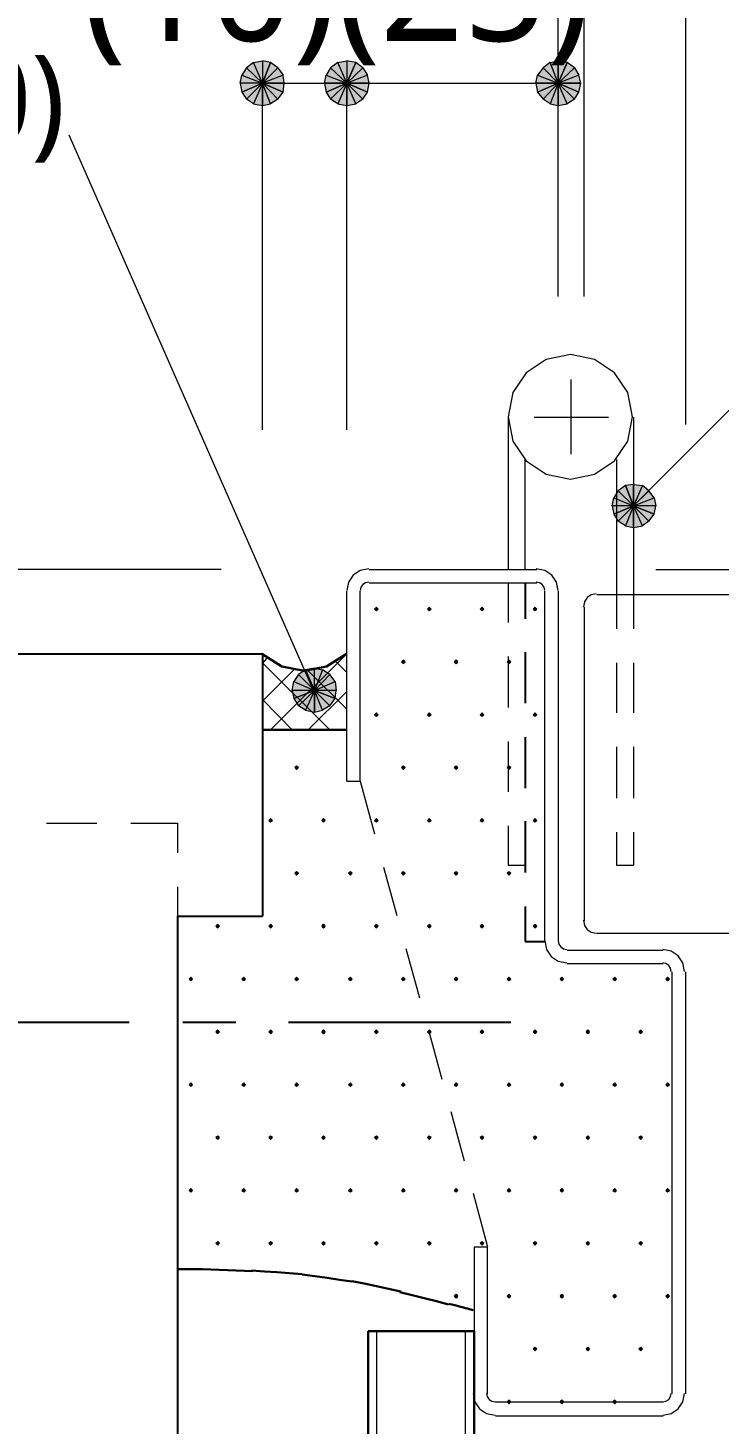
# Model space of a CAD drawing. Header units: millimetres. Extents: x 0 to 420, y 0 to 297.
# Drawn here: x 250.07 to 266.39, y 214.46 to 247.45 of the extents above; entities that cross this region are included whole.
import ezdxf
from ezdxf.enums import TextEntityAlignment as Align

# ---------------------------------------------------------------- set-up
doc = ezdxf.new("R2010")
doc.units = ezdxf.units.MM
doc.styles.add('kst32b', font='NotoSansJP-Variable.ttf')

msp = doc.modelspace()

# ---------------------------------------------------------------- hatches: boundary and pattern name
h = msp.add_hatch(color=7)
h.paths.add_polyline_path([(255.228, 246.507), (255.122, 246.338), (255.609, 246.147), (255.228, 246.507)])
h.paths.add_polyline_path([(255.122, 246.338), (255.609, 246.147), (255.079, 246.147), (255.122, 246.338)])
h.paths.add_polyline_path([(255.609, 246.147), (255.079, 246.147), (255.122, 245.936), (255.609, 246.147)])
h = msp.add_hatch(color=7)
h.paths.add_polyline_path([(255.799, 246.634), (255.609, 246.676), (255.609, 246.147), (255.799, 246.634)])
h.paths.add_polyline_path([(255.609, 246.676), (255.609, 246.147), (255.397, 246.634), (255.609, 246.676)])
h.paths.add_polyline_path([(255.609, 246.147), (255.397, 246.634), (255.228, 246.507), (255.609, 246.147)])
h = msp.add_hatch(color=7)
h.paths.add_polyline_path([(256.117, 246.147), (256.096, 246.338), (255.609, 246.147), (256.117, 246.147)])
h.paths.add_polyline_path([(256.096, 246.338), (255.609, 246.147), (255.969, 246.507), (256.096, 246.338)])
h.paths.add_polyline_path([(255.609, 246.147), (255.969, 246.507), (255.799, 246.634), (255.609, 246.147)])
h = msp.add_hatch(color=7)
h.paths.add_polyline_path([(257.217, 246.507), (257.112, 246.338), (257.598, 246.147), (257.217, 246.507)])
h.paths.add_polyline_path([(257.112, 246.338), (257.598, 246.147), (257.069, 246.147), (257.112, 246.338)])
h.paths.add_polyline_path([(257.598, 246.147), (257.069, 246.147), (257.112, 245.936), (257.598, 246.147)])
h = msp.add_hatch(color=7)
h.paths.add_polyline_path([(257.81, 246.634), (257.598, 246.676), (257.598, 246.147), (257.81, 246.634)])
h.paths.add_polyline_path([(257.598, 246.676), (257.598, 246.147), (257.387, 246.634), (257.598, 246.676)])
h.paths.add_polyline_path([(257.598, 246.147), (257.387, 246.634), (257.217, 246.507), (257.598, 246.147)])
h = msp.add_hatch(color=7)
h.paths.add_polyline_path([(258.128, 246.147), (258.085, 246.338), (257.598, 246.147), (258.128, 246.147)])
h.paths.add_polyline_path([(258.085, 246.338), (257.598, 246.147), (257.979, 246.507), (258.085, 246.338)])
h.paths.add_polyline_path([(257.598, 246.147), (257.979, 246.507), (257.81, 246.634), (257.598, 246.147)])
h = msp.add_hatch(color=7)
h.paths.add_polyline_path([(262.234, 246.507), (262.107, 246.338), (262.594, 246.147), (262.234, 246.507)])
h.paths.add_polyline_path([(262.107, 246.338), (262.594, 246.147), (262.064, 246.147), (262.107, 246.338)])
h.paths.add_polyline_path([(262.594, 246.147), (262.064, 246.147), (262.107, 245.936), (262.594, 246.147)])
h = msp.add_hatch(color=7)
h.paths.add_polyline_path([(262.805, 246.634), (262.594, 246.676), (262.594, 246.147), (262.805, 246.634)])
h.paths.add_polyline_path([(262.594, 246.676), (262.594, 246.147), (262.403, 246.634), (262.594, 246.676)])
h.paths.add_polyline_path([(262.594, 246.147), (262.403, 246.634), (262.234, 246.507), (262.594, 246.147)])
h = msp.add_hatch(color=7)
h.paths.add_polyline_path([(263.123, 246.147), (263.08, 246.338), (262.594, 246.147), (263.123, 246.147)])
h.paths.add_polyline_path([(263.08, 246.338), (262.594, 246.147), (262.975, 246.507), (263.08, 246.338)])
h.paths.add_polyline_path([(262.594, 246.147), (262.975, 246.507), (262.805, 246.634), (262.594, 246.147)])
h = msp.add_hatch(color=7)
h.paths.add_polyline_path([(255.122, 245.936), (255.228, 245.766), (255.609, 246.147), (255.122, 245.936)])
h.paths.add_polyline_path([(255.228, 245.766), (255.609, 246.147), (255.397, 245.66), (255.228, 245.766)])
h.paths.add_polyline_path([(255.609, 246.147), (255.397, 245.66), (255.609, 245.618), (255.609, 246.147)])
h = msp.add_hatch(color=7)
h.paths.add_polyline_path([(255.609, 245.618), (255.799, 245.66), (255.609, 246.147), (255.609, 245.618)])
h.paths.add_polyline_path([(255.799, 245.66), (255.609, 246.147), (255.969, 245.766), (255.799, 245.66)])
h.paths.add_polyline_path([(255.609, 246.147), (255.969, 245.766), (256.096, 245.936), (255.609, 246.147)])
for points in [[(256.096, 245.936), (256.117, 246.147), (255.609, 246.147), (256.096, 245.936)], [(258.085, 245.936), (258.128, 246.147), (257.598, 246.147), (258.085, 245.936)], [(263.08, 245.936), (263.123, 246.147), (262.594, 246.147), (263.08, 245.936)], [(264.181, 236.643), (264.012, 236.516), (264.372, 236.156), (264.181, 236.643)], [(258.297, 233.765), (258.276, 233.743), (258.254, 233.722), (258.276, 233.701), (258.297, 233.68), (258.318, 233.701), (258.339, 233.722), (258.318, 233.743), (258.297, 233.765)], [(259.546, 233.765), (259.525, 233.743), (259.503, 233.722), (259.525, 233.701), (259.546, 233.68), (259.567, 233.701), (259.588, 233.722), (259.567, 233.743), (259.546, 233.765)], [(260.795, 233.765), (260.773, 233.743), (260.752, 233.722), (260.773, 233.701), (260.795, 233.68), (260.816, 233.701), (260.837, 233.722), (260.816, 233.743), (260.795, 233.765)], [(262.043, 233.765), (262.022, 233.743), (262.001, 233.722), (262.022, 233.701), (262.043, 233.68), (262.064, 233.701), (262.086, 233.722), (262.064, 233.743), (262.043, 233.765)], [(256.625, 232.283), (256.455, 232.177), (256.836, 231.796), (256.625, 232.283)], [(258.932, 232.516), (258.911, 232.495), (258.889, 232.473), (258.911, 232.452), (258.932, 232.431), (258.953, 232.452), (258.974, 232.473), (258.953, 232.495), (258.932, 232.516)], [(260.181, 232.516), (260.16, 232.495), (260.138, 232.473), (260.16, 232.452), (260.181, 232.431), (260.202, 232.452), (260.223, 232.473), (260.202, 232.495), (260.181, 232.516)], [(261.429, 232.516), (261.408, 232.495), (261.387, 232.473), (261.408, 232.452), (261.429, 232.431), (261.451, 232.452), (261.472, 232.473), (261.451, 232.495), (261.429, 232.516)], [(258.297, 231.267), (258.276, 231.246), (258.254, 231.225), (258.276, 231.204), (258.297, 231.182), (258.318, 231.204), (258.339, 231.225), (258.318, 231.246), (258.297, 231.267)], [(259.546, 231.267), (259.525, 231.246), (259.503, 231.225), (259.525, 231.204), (259.546, 231.182), (259.567, 231.204), (259.588, 231.225), (259.567, 231.246), (259.546, 231.267)], [(260.795, 231.267), (260.773, 231.246), (260.752, 231.225), (260.773, 231.204), (260.795, 231.182), (260.816, 231.204), (260.837, 231.225), (260.816, 231.246), (260.795, 231.267)], [(262.043, 231.267), (262.022, 231.246), (262.001, 231.225), (262.022, 231.204), (262.043, 231.182), (262.064, 231.204), (262.086, 231.225), (262.064, 231.246), (262.043, 231.267)], [(256.413, 230.018), (256.392, 229.997), (256.371, 229.976), (256.392, 229.955), (256.413, 229.933), (256.434, 229.955), (256.455, 229.976), (256.434, 229.997), (256.413, 230.018)], [(258.932, 230.018), (258.911, 229.997), (258.889, 229.976), (258.911, 229.955), (258.932, 229.933), (258.953, 229.955), (258.974, 229.976), (258.953, 229.997), (258.932, 230.018)], [(260.181, 230.018), (260.16, 229.997), (260.138, 229.976), (260.16, 229.955), (260.181, 229.933), (260.202, 229.955), (260.223, 229.976), (260.202, 229.997), (260.181, 230.018)], [(261.429, 230.018), (261.408, 229.997), (261.387, 229.976), (261.408, 229.955), (261.429, 229.933), (261.451, 229.955), (261.472, 229.976), (261.451, 229.997), (261.429, 230.018)], [(255.799, 228.769), (255.778, 228.748), (255.757, 228.727), (255.778, 228.706), (255.799, 228.685), (255.82, 228.706), (255.841, 228.727), (255.82, 228.748), (255.799, 228.769)], [(257.048, 228.769), (257.027, 228.748), (257.006, 228.727), (257.027, 228.706), (257.048, 228.685), (257.069, 228.706), (257.09, 228.727), (257.069, 228.748), (257.048, 228.769)], [(258.297, 228.769), (258.276, 228.748), (258.254, 228.727), (258.276, 228.706), (258.297, 228.685), (258.318, 228.706), (258.339, 228.727), (258.318, 228.748), (258.297, 228.769)], [(259.546, 228.769), (259.525, 228.748), (259.503, 228.727), (259.525, 228.706), (259.546, 228.685), (259.567, 228.706), (259.588, 228.727), (259.567, 228.748), (259.546, 228.769)], [(260.795, 228.769), (260.773, 228.748), (260.752, 228.727), (260.773, 228.706), (260.795, 228.685), (260.816, 228.706), (260.837, 228.727), (260.816, 228.748), (260.795, 228.769)], [(262.043, 228.769), (262.022, 228.748), (262.001, 228.727), (262.022, 228.706), (262.043, 228.685), (262.064, 228.706), (262.086, 228.727), (262.064, 228.748), (262.043, 228.769)], [(256.413, 227.521), (256.392, 227.499), (256.371, 227.478), (256.392, 227.457), (256.413, 227.436), (256.434, 227.457), (256.455, 227.478), (256.434, 227.499), (256.413, 227.521)], [(257.683, 227.521), (257.662, 227.499), (257.641, 227.478), (257.662, 227.457), (257.683, 227.436), (257.704, 227.457), (257.725, 227.478), (257.704, 227.499), (257.683, 227.521)], [(258.932, 227.521), (258.911, 227.499), (258.889, 227.478), (258.911, 227.457), (258.932, 227.436), (258.953, 227.457), (258.974, 227.478), (258.953, 227.499), (258.932, 227.521)], [(260.181, 227.521), (260.16, 227.499), (260.138, 227.478), (260.16, 227.457), (260.181, 227.436), (260.202, 227.457), (260.223, 227.478), (260.202, 227.499), (260.181, 227.521)], [(261.429, 227.521), (261.408, 227.499), (261.387, 227.478), (261.408, 227.457), (261.429, 227.436), (261.451, 227.457), (261.472, 227.478), (261.451, 227.499), (261.429, 227.521)], [(254.55, 226.272), (254.529, 226.25), (254.508, 226.229), (254.529, 226.208), (254.55, 226.187), (254.571, 226.208), (254.593, 226.229), (254.571, 226.25), (254.55, 226.272)], [(255.799, 226.272), (255.778, 226.25), (255.757, 226.229), (255.778, 226.208), (255.799, 226.187), (255.82, 226.208), (255.841, 226.229), (255.82, 226.25), (255.799, 226.272)], [(257.048, 226.272), (257.027, 226.25), (257.006, 226.229), (257.027, 226.208), (257.048, 226.187), (257.069, 226.208), (257.09, 226.229), (257.069, 226.25), (257.048, 226.272)], [(258.297, 226.272), (258.276, 226.25), (258.254, 226.229), (258.276, 226.208), (258.297, 226.187), (258.318, 226.208), (258.339, 226.229), (258.318, 226.25), (258.297, 226.272)], [(259.546, 226.272), (259.525, 226.25), (259.503, 226.229), (259.525, 226.208), (259.546, 226.187), (259.567, 226.208), (259.588, 226.229), (259.567, 226.25), (259.546, 226.272)], [(260.795, 226.272), (260.773, 226.25), (260.752, 226.229), (260.773, 226.208), (260.795, 226.187), (260.816, 226.208), (260.837, 226.229), (260.816, 226.25), (260.795, 226.272)], [(262.043, 226.272), (262.022, 226.25), (262.001, 226.229), (262.022, 226.208), (262.043, 226.187), (262.064, 226.208), (262.086, 226.229), (262.064, 226.25), (262.043, 226.272)], [(253.915, 225.023), (253.894, 225.002), (253.873, 224.98), (253.894, 224.959), (253.915, 224.938), (253.937, 224.959), (253.958, 224.98), (253.937, 225.002), (253.915, 225.023)], [(255.164, 225.023), (255.143, 225.002), (255.122, 224.98), (255.143, 224.959), (255.164, 224.938), (255.185, 224.959), (255.207, 224.98), (255.185, 225.002), (255.164, 225.023)], [(256.413, 225.023), (256.392, 225.002), (256.371, 224.98), (256.392, 224.959), (256.413, 224.938), (256.434, 224.959), (256.455, 224.98), (256.434, 225.002), (256.413, 225.023)], [(257.683, 225.023), (257.662, 225.002), (257.641, 224.98), (257.662, 224.959), (257.683, 224.938), (257.704, 224.959), (257.725, 224.98), (257.704, 225.002), (257.683, 225.023)], [(258.932, 225.023), (258.911, 225.002), (258.889, 224.98), (258.911, 224.959), (258.932, 224.938), (258.953, 224.959), (258.974, 224.98), (258.953, 225.002), (258.932, 225.023)], [(260.181, 225.023), (260.16, 225.002), (260.138, 224.98), (260.16, 224.959), (260.181, 224.938), (260.202, 224.959), (260.223, 224.98), (260.202, 225.002), (260.181, 225.023)], [(261.429, 225.023), (261.408, 225.002), (261.387, 224.98), (261.408, 224.959), (261.429, 224.938), (261.451, 224.959), (261.472, 224.98), (261.451, 225.002), (261.429, 225.023)], [(262.678, 225.023), (262.657, 225.002), (262.636, 224.98), (262.657, 224.959), (262.678, 224.938), (262.7, 224.959), (262.721, 224.98), (262.7, 225.002), (262.678, 225.023)], [(263.927, 225.023), (263.906, 225.002), (263.885, 224.98), (263.906, 224.959), (263.927, 224.938), (263.948, 224.959), (263.97, 224.98), (263.948, 225.002), (263.927, 225.023)], [(265.176, 225.023), (265.155, 225.002), (265.134, 224.98), (265.155, 224.959), (265.176, 224.938), (265.197, 224.959), (265.218, 224.98), (265.197, 225.002), (265.176, 225.023)], [(254.55, 223.774), (254.529, 223.753), (254.508, 223.732), (254.529, 223.711), (254.55, 223.689), (254.571, 223.711), (254.593, 223.732), (254.571, 223.753), (254.55, 223.774)], [(255.799, 223.774), (255.778, 223.753), (255.757, 223.732), (255.778, 223.711), (255.799, 223.689), (255.82, 223.711), (255.841, 223.732), (255.82, 223.753), (255.799, 223.774)], [(257.048, 223.774), (257.027, 223.753), (257.006, 223.732), (257.027, 223.711), (257.048, 223.689), (257.069, 223.711), (257.09, 223.732), (257.069, 223.753), (257.048, 223.774)], [(258.297, 223.774), (258.276, 223.753), (258.254, 223.732), (258.276, 223.711), (258.297, 223.689), (258.318, 223.711), (258.339, 223.732), (258.318, 223.753), (258.297, 223.774)], [(259.546, 223.774), (259.525, 223.753), (259.503, 223.732), (259.525, 223.711), (259.546, 223.689), (259.567, 223.711), (259.588, 223.732), (259.567, 223.753), (259.546, 223.774)], [(260.795, 223.774), (260.773, 223.753), (260.752, 223.732), (260.773, 223.711), (260.795, 223.689), (260.816, 223.711), (260.837, 223.732), (260.816, 223.753), (260.795, 223.774)], [(262.043, 223.774), (262.022, 223.753), (262.001, 223.732), (262.022, 223.711), (262.043, 223.689), (262.064, 223.711), (262.086, 223.732), (262.064, 223.753), (262.043, 223.774)], [(263.292, 223.774), (263.271, 223.753), (263.25, 223.732), (263.271, 223.711), (263.292, 223.689), (263.313, 223.711), (263.335, 223.732), (263.313, 223.753), (263.292, 223.774)], [(264.541, 223.774), (264.52, 223.753), (264.499, 223.732), (264.52, 223.711), (264.541, 223.689), (264.562, 223.711), (264.583, 223.732), (264.562, 223.753), (264.541, 223.774)], [(253.915, 222.525), (253.894, 222.504), (253.873, 222.483), (253.894, 222.462), (253.915, 222.44), (253.937, 222.462), (253.958, 222.483), (253.937, 222.504), (253.915, 222.525)], [(255.164, 222.525), (255.143, 222.504), (255.122, 222.483), (255.143, 222.462), (255.164, 222.44), (255.185, 222.462), (255.207, 222.483), (255.185, 222.504), (255.164, 222.525)], [(256.413, 222.525), (256.392, 222.504), (256.371, 222.483), (256.392, 222.462), (256.413, 222.44), (256.434, 222.462), (256.455, 222.483), (256.434, 222.504), (256.413, 222.525)], [(257.683, 222.525), (257.662, 222.504), (257.641, 222.483), (257.662, 222.462), (257.683, 222.44), (257.704, 222.462), (257.725, 222.483), (257.704, 222.504), (257.683, 222.525)], [(258.932, 222.525), (258.911, 222.504), (258.889, 222.483), (258.911, 222.462), (258.932, 222.44), (258.953, 222.462), (258.974, 222.483), (258.953, 222.504), (258.932, 222.525)], [(260.181, 222.525), (260.16, 222.504), (260.138, 222.483), (260.16, 222.462), (260.181, 222.44), (260.202, 222.462), (260.223, 222.483), (260.202, 222.504), (260.181, 222.525)], [(261.429, 222.525), (261.408, 222.504), (261.387, 222.483), (261.408, 222.462), (261.429, 222.44), (261.451, 222.462), (261.472, 222.483), (261.451, 222.504), (261.429, 222.525)], [(262.678, 222.525), (262.657, 222.504), (262.636, 222.483), (262.657, 222.462), (262.678, 222.44), (262.7, 222.462), (262.721, 222.483), (262.7, 222.504), (262.678, 222.525)], [(263.927, 222.525), (263.906, 222.504), (263.885, 222.483), (263.906, 222.462), (263.927, 222.44), (263.948, 222.462), (263.97, 222.483), (263.948, 222.504), (263.927, 222.525)], [(265.176, 222.525), (265.155, 222.504), (265.134, 222.483), (265.155, 222.462), (265.176, 222.44), (265.197, 222.462), (265.218, 222.483), (265.197, 222.504), (265.176, 222.525)], [(254.55, 221.276), (254.529, 221.255), (254.508, 221.234), (254.529, 221.213), (254.55, 221.192), (254.571, 221.213), (254.593, 221.234), (254.571, 221.255), (254.55, 221.276)], [(255.799, 221.276), (255.778, 221.255), (255.757, 221.234), (255.778, 221.213), (255.799, 221.192), (255.82, 221.213), (255.841, 221.234), (255.82, 221.255), (255.799, 221.276)], [(257.048, 221.276), (257.027, 221.255), (257.006, 221.234), (257.027, 221.213), (257.048, 221.192), (257.069, 221.213), (257.09, 221.234), (257.069, 221.255), (257.048, 221.276)], [(258.297, 221.276), (258.276, 221.255), (258.254, 221.234), (258.276, 221.213), (258.297, 221.192), (258.318, 221.213), (258.339, 221.234), (258.318, 221.255), (258.297, 221.276)], [(259.546, 221.276), (259.525, 221.255), (259.503, 221.234), (259.525, 221.213), (259.546, 221.192), (259.567, 221.213), (259.588, 221.234), (259.567, 221.255), (259.546, 221.276)], [(260.795, 221.276), (260.773, 221.255), (260.752, 221.234), (260.773, 221.213), (260.795, 221.192), (260.816, 221.213), (260.837, 221.234), (260.816, 221.255), (260.795, 221.276)], [(262.043, 221.276), (262.022, 221.255), (262.001, 221.234), (262.022, 221.213), (262.043, 221.192), (262.064, 221.213), (262.086, 221.234), (262.064, 221.255), (262.043, 221.276)], [(263.292, 221.276), (263.271, 221.255), (263.25, 221.234), (263.271, 221.213), (263.292, 221.192), (263.313, 221.213), (263.335, 221.234), (263.313, 221.255), (263.292, 221.276)], [(264.541, 221.276), (264.52, 221.255), (264.499, 221.234), (264.52, 221.213), (264.541, 221.192), (264.562, 221.213), (264.583, 221.234), (264.562, 221.255), (264.541, 221.276)], [(253.915, 220.028), (253.894, 220.006), (253.873, 219.985), (253.894, 219.964), (253.915, 219.943), (253.937, 219.964), (253.958, 219.985), (253.937, 220.006), (253.915, 220.028)], [(255.164, 220.028), (255.143, 220.006), (255.122, 219.985), (255.143, 219.964), (255.164, 219.943), (255.185, 219.964), (255.207, 219.985), (255.185, 220.006), (255.164, 220.028)], [(256.413, 220.028), (256.392, 220.006), (256.371, 219.985), (256.392, 219.964), (256.413, 219.943), (256.434, 219.964), (256.455, 219.985), (256.434, 220.006), (256.413, 220.028)], [(257.683, 220.028), (257.662, 220.006), (257.641, 219.985), (257.662, 219.964), (257.683, 219.943), (257.704, 219.964), (257.725, 219.985), (257.704, 220.006), (257.683, 220.028)], [(258.932, 220.028), (258.911, 220.006), (258.889, 219.985), (258.911, 219.964), (258.932, 219.943), (258.953, 219.964), (258.974, 219.985), (258.953, 220.006), (258.932, 220.028)], [(260.181, 220.028), (260.16, 220.006), (260.138, 219.985), (260.16, 219.964), (260.181, 219.943), (260.202, 219.964), (260.223, 219.985), (260.202, 220.006), (260.181, 220.028)], [(261.429, 220.028), (261.408, 220.006), (261.387, 219.985), (261.408, 219.964), (261.429, 219.943), (261.451, 219.964), (261.472, 219.985), (261.451, 220.006), (261.429, 220.028)], [(262.678, 220.028), (262.657, 220.006), (262.636, 219.985), (262.657, 219.964), (262.678, 219.943), (262.7, 219.964), (262.721, 219.985), (262.7, 220.006), (262.678, 220.028)], [(263.927, 220.028), (263.906, 220.006), (263.885, 219.985), (263.906, 219.964), (263.927, 219.943), (263.948, 219.964), (263.97, 219.985), (263.948, 220.006), (263.927, 220.028)], [(265.176, 220.028), (265.155, 220.006), (265.134, 219.985), (265.155, 219.964), (265.176, 219.943), (265.197, 219.964), (265.218, 219.985), (265.197, 220.006), (265.176, 220.028)], [(254.55, 218.779), (254.529, 218.757), (254.508, 218.736), (254.529, 218.715), (254.55, 218.694), (254.571, 218.715), (254.593, 218.736), (254.571, 218.757), (254.55, 218.779)], [(255.799, 218.779), (255.778, 218.757), (255.757, 218.736), (255.778, 218.715), (255.799, 218.694), (255.82, 218.715), (255.841, 218.736), (255.82, 218.757), (255.799, 218.779)], [(257.048, 218.779), (257.027, 218.757), (257.006, 218.736), (257.027, 218.715), (257.048, 218.694), (257.069, 218.715), (257.09, 218.736), (257.069, 218.757), (257.048, 218.779)], [(258.297, 218.779), (258.276, 218.757), (258.254, 218.736), (258.276, 218.715), (258.297, 218.694), (258.318, 218.715), (258.339, 218.736), (258.318, 218.757), (258.297, 218.779)], [(259.546, 218.779), (259.525, 218.757), (259.503, 218.736), (259.525, 218.715), (259.546, 218.694), (259.567, 218.715), (259.588, 218.736), (259.567, 218.757), (259.546, 218.779)], [(260.795, 218.779), (260.773, 218.757), (260.752, 218.736), (260.773, 218.715), (260.795, 218.694), (260.816, 218.715), (260.837, 218.736), (260.816, 218.757), (260.795, 218.779)], [(262.043, 218.779), (262.022, 218.757), (262.001, 218.736), (262.022, 218.715), (262.043, 218.694), (262.064, 218.715), (262.086, 218.736), (262.064, 218.757), (262.043, 218.779)], [(263.292, 218.779), (263.271, 218.757), (263.25, 218.736), (263.271, 218.715), (263.292, 218.694), (263.313, 218.715), (263.335, 218.736), (263.313, 218.757), (263.292, 218.779)], [(264.541, 218.779), (264.52, 218.757), (264.499, 218.736), (264.52, 218.715), (264.541, 218.694), (264.562, 218.715), (264.583, 218.736), (264.562, 218.757), (264.541, 218.779)], [(260.181, 217.53), (260.16, 217.509), (260.138, 217.487), (260.16, 217.466), (260.181, 217.445), (260.202, 217.466), (260.223, 217.487), (260.202, 217.509), (260.181, 217.53)], [(261.429, 217.53), (261.408, 217.509), (261.387, 217.487), (261.408, 217.466), (261.429, 217.445), (261.451, 217.466), (261.472, 217.487), (261.451, 217.509), (261.429, 217.53)], [(262.678, 217.53), (262.657, 217.509), (262.636, 217.487), (262.657, 217.466), (262.678, 217.445), (262.7, 217.466), (262.721, 217.487), (262.7, 217.509), (262.678, 217.53)], [(263.927, 217.53), (263.906, 217.509), (263.885, 217.487), (263.906, 217.466), (263.927, 217.445), (263.948, 217.466), (263.97, 217.487), (263.948, 217.509), (263.927, 217.53)], [(265.176, 217.53), (265.155, 217.509), (265.134, 217.487), (265.155, 217.466), (265.176, 217.445), (265.197, 217.466), (265.218, 217.487), (265.197, 217.509), (265.176, 217.53)], [(262.043, 216.281), (262.022, 216.26), (262.001, 216.239), (262.022, 216.217), (262.043, 216.196), (262.064, 216.217), (262.086, 216.239), (262.064, 216.26), (262.043, 216.281)], [(263.292, 216.281), (263.271, 216.26), (263.25, 216.239), (263.271, 216.217), (263.292, 216.196), (263.313, 216.217), (263.335, 216.239), (263.313, 216.26), (263.292, 216.281)], [(264.541, 216.281), (264.52, 216.26), (264.499, 216.239), (264.52, 216.217), (264.541, 216.196), (264.562, 216.217), (264.583, 216.239), (264.562, 216.26), (264.541, 216.281)], [(261.429, 215.032), (261.408, 215.011), (261.387, 214.99), (261.408, 214.969), (261.429, 214.947), (261.451, 214.969), (261.472, 214.99), (261.451, 215.011), (261.429, 215.032)], [(262.678, 215.032), (262.657, 215.011), (262.636, 214.99), (262.657, 214.969), (262.678, 214.947), (262.7, 214.969), (262.721, 214.99), (262.7, 215.011), (262.678, 215.032)], [(263.927, 215.032), (263.906, 215.011), (263.885, 214.99), (263.906, 214.969), (263.927, 214.947), (263.948, 214.969), (263.97, 214.99), (263.948, 215.011), (263.927, 215.032)]]:
    msp.add_hatch(color=7).paths.add_polyline_path(points)
h = msp.add_hatch(color=7)
h.paths.add_polyline_path([(257.112, 245.936), (257.217, 245.766), (257.598, 246.147), (257.112, 245.936)])
h.paths.add_polyline_path([(257.217, 245.766), (257.598, 246.147), (257.387, 245.66), (257.217, 245.766)])
h.paths.add_polyline_path([(257.598, 246.147), (257.387, 245.66), (257.598, 245.618), (257.598, 246.147)])
h = msp.add_hatch(color=7)
h.paths.add_polyline_path([(257.598, 245.618), (257.81, 245.66), (257.598, 246.147), (257.598, 245.618)])
h.paths.add_polyline_path([(257.81, 245.66), (257.598, 246.147), (257.979, 245.766), (257.81, 245.66)])
h.paths.add_polyline_path([(257.598, 246.147), (257.979, 245.766), (258.085, 245.936), (257.598, 246.147)])
h = msp.add_hatch(color=7)
h.paths.add_polyline_path([(262.107, 245.936), (262.234, 245.766), (262.594, 246.147), (262.107, 245.936)])
h.paths.add_polyline_path([(262.234, 245.766), (262.594, 246.147), (262.403, 245.66), (262.234, 245.766)])
h.paths.add_polyline_path([(262.594, 246.147), (262.403, 245.66), (262.594, 245.618), (262.594, 246.147)])
h = msp.add_hatch(color=7)
h.paths.add_polyline_path([(262.594, 245.618), (262.805, 245.66), (262.594, 246.147), (262.594, 245.618)])
h.paths.add_polyline_path([(262.805, 245.66), (262.594, 246.147), (262.975, 245.766), (262.805, 245.66)])
h.paths.add_polyline_path([(262.594, 246.147), (262.975, 245.766), (263.08, 245.936), (262.594, 246.147)])
h = msp.add_hatch(color=7)
h.paths.add_polyline_path([(264.012, 236.516), (263.906, 236.347), (264.372, 236.156), (264.012, 236.516)])
h.paths.add_polyline_path([(263.906, 236.347), (264.372, 236.156), (263.864, 236.156), (263.906, 236.347)])
h.paths.add_polyline_path([(264.372, 236.156), (263.864, 236.156), (263.906, 235.966), (264.372, 236.156)])
h = msp.add_hatch(color=7)
h.paths.add_polyline_path([(264.732, 236.516), (264.583, 236.643), (264.372, 236.156), (264.732, 236.516)])
h.paths.add_polyline_path([(264.583, 236.643), (264.372, 236.156), (264.372, 236.664), (264.583, 236.643)])
h.paths.add_polyline_path([(264.372, 236.156), (264.372, 236.664), (264.181, 236.643), (264.372, 236.156)])
h = msp.add_hatch(color=7)
h.paths.add_polyline_path([(264.859, 235.966), (264.901, 236.156), (264.372, 236.156), (264.859, 235.966)])
h.paths.add_polyline_path([(264.901, 236.156), (264.372, 236.156), (264.859, 236.347), (264.901, 236.156)])
h.paths.add_polyline_path([(264.372, 236.156), (264.859, 236.347), (264.732, 236.516), (264.372, 236.156)])
h = msp.add_hatch(color=7)
h.paths.add_polyline_path([(263.906, 235.966), (264.012, 235.797), (264.372, 236.156), (263.906, 235.966)])
h.paths.add_polyline_path([(264.012, 235.797), (264.372, 236.156), (264.181, 235.691), (264.012, 235.797)])
h.paths.add_polyline_path([(264.372, 236.156), (264.181, 235.691), (264.372, 235.648), (264.372, 236.156)])
h = msp.add_hatch(color=7)
h.paths.add_polyline_path([(264.372, 235.648), (264.583, 235.691), (264.372, 236.156), (264.372, 235.648)])
h.paths.add_polyline_path([(264.583, 235.691), (264.372, 236.156), (264.732, 235.797), (264.583, 235.691)])
h.paths.add_polyline_path([(264.372, 236.156), (264.732, 235.797), (264.859, 235.966), (264.372, 236.156)])
h = msp.add_hatch(color=7)
h.paths.add_polyline_path([(257.196, 232.177), (257.027, 232.283), (256.836, 231.796), (257.196, 232.177)])
h.paths.add_polyline_path([(257.027, 232.283), (256.836, 231.796), (256.836, 232.325), (257.027, 232.283)])
h.paths.add_polyline_path([(256.836, 231.796), (256.836, 232.325), (256.625, 232.283), (256.836, 231.796)])
h = msp.add_hatch(color=7)
h.paths.add_polyline_path([(256.455, 232.177), (256.35, 232.008), (256.836, 231.796), (256.455, 232.177)])
h.paths.add_polyline_path([(256.35, 232.008), (256.836, 231.796), (256.307, 231.796), (256.35, 232.008)])
h.paths.add_polyline_path([(256.836, 231.796), (256.307, 231.796), (256.35, 231.606), (256.836, 231.796)])
h = msp.add_hatch(color=7)
h.paths.add_polyline_path([(257.323, 231.606), (257.344, 231.796), (256.836, 231.796), (257.323, 231.606)])
h.paths.add_polyline_path([(257.344, 231.796), (256.836, 231.796), (257.323, 232.008), (257.344, 231.796)])
h.paths.add_polyline_path([(256.836, 231.796), (257.323, 232.008), (257.196, 232.177), (256.836, 231.796)])
h = msp.add_hatch(color=7)
h.paths.add_polyline_path([(256.35, 231.606), (256.455, 231.436), (256.836, 231.796), (256.35, 231.606)])
h.paths.add_polyline_path([(256.455, 231.436), (256.836, 231.796), (256.625, 231.33), (256.455, 231.436)])
h.paths.add_polyline_path([(256.836, 231.796), (256.625, 231.33), (256.836, 231.288), (256.836, 231.796)])
h = msp.add_hatch(color=7)
h.paths.add_polyline_path([(256.836, 231.288), (257.027, 231.33), (256.836, 231.796), (256.836, 231.288)])
h.paths.add_polyline_path([(257.027, 231.33), (256.836, 231.796), (257.196, 231.436), (257.027, 231.33)])
h.paths.add_polyline_path([(256.836, 231.796), (257.196, 231.436), (257.323, 231.606), (256.836, 231.796)])

# ---------------------------------------------------------------- linework, layer by layer
at = {"lineweight": 13}
for points in [[(262.594, 241.109), (262.594, 257.492)], [(263.207, 241.109), (263.207, 251.291)], [(265.599, 251.291), (265.599, 238.083)], [(255.609, 237.956), (255.609, 246.147)], [(255.609, 246.147), (257.598, 246.147), (262.594, 246.147)], [(257.598, 237.956), (257.598, 246.147)], [(256.794, 231.838), (251.037, 244.92)], [(264.372, 236.156), (269.536, 241.321)], [(262.89, 239.141), (262.89, 237.384)], [(261.408, 238.252), (261.408, 234.654)], [(262.022, 238.252), (263.779, 238.252)], [(264.372, 238.252), (264.372, 234.061)], [(261.811, 234.654), (261.811, 237.257)], [(263.97, 237.257), (263.97, 234.061)], [(254.635, 234.654), (247.608, 234.654)], [(258.117, 234.675), (257.915, 234.634), (257.75, 234.523), (257.639, 234.358), (257.598, 234.156)], [(258.128, 234.654), (262.086, 234.654)], [(262.594, 234.156), (262.553, 234.358), (262.442, 234.523), (262.277, 234.634), (262.075, 234.675)], [(264.901, 234.654), (277.939, 234.654)], [(258.117, 234.357), (258.039, 234.342), (257.975, 234.298), (257.932, 234.235), (257.916, 234.156)], [(262.086, 234.336), (258.128, 234.336)], [(261.408, 234.336), (261.408, 233.405)], [(262.276, 234.156), (262.26, 234.235), (262.217, 234.298), (262.153, 234.342), (262.075, 234.357)], [(257.598, 229.658), (257.598, 234.146)], [(257.916, 229.658), (257.916, 234.146)], [(262.276, 225.87), (262.276, 234.146)], [(262.594, 234.146), (262.594, 225.87)], [(263.493, 234.082), (263.374, 234.058), (263.276, 233.992), (263.21, 233.895), (263.186, 233.775)], [(263.504, 234.061), (279.548, 234.061)], [(263.97, 234.061), (263.97, 233.257)], [(264.372, 234.061), (264.372, 233.257)], [(263.207, 233.765), (263.207, 226.356)], [(255.609, 232.431), (255.714, 232.558)], [(255.799, 230.865), (257.598, 232.664)], [(261.408, 232.6), (261.408, 231.394)], [(257.196, 230.865), (255.609, 232.452)], [(255.609, 231.542), (256.35, 232.283)], [(257.598, 231.352), (256.688, 232.262)], [(257.598, 232.22), (257.344, 232.473)], [(263.97, 232.452), (263.97, 231.267)], [(264.372, 232.452), (264.372, 231.267)], [(256.307, 230.865), (255.609, 231.584)], [(256.688, 230.865), (257.598, 231.775)], [(257.577, 230.865), (257.598, 230.886)], [(261.408, 230.59), (261.408, 229.404)], [(263.97, 230.463), (263.97, 229.256)], [(264.372, 230.463), (264.372, 229.256)], [(257.598, 229.658), (257.916, 229.658)], [(257.916, 229.658), (258.254, 228.409)], [(250.507, 228.663), (251.693, 228.663)], [(252.497, 228.663), (253.598, 228.663)], [(253.598, 228.663), (253.598, 227.965)], [(261.408, 228.6), (261.408, 227.669)], [(263.97, 228.452), (263.97, 227.669)], [(264.372, 228.452), (264.372, 227.669)], [(258.466, 227.626), (258.784, 226.483)], [(261.408, 227.669), (261.811, 227.669)], [(263.97, 227.669), (264.372, 227.669)], [(253.598, 227.161), (253.598, 226.462)], [(263.186, 226.367), (263.21, 226.247), (263.276, 226.15), (263.374, 226.084), (263.493, 226.06)], [(263.504, 226.06), (279.548, 226.06)], [(258.995, 225.7), (259.313, 224.536)], [(262.276, 225.88), (262.317, 225.678), (262.428, 225.513), (262.593, 225.402), (262.795, 225.362)], [(262.594, 225.88), (262.609, 225.802), (262.653, 225.738), (262.717, 225.695), (262.795, 225.679)], [(262.805, 225.658), (265.07, 225.658)], [(265.578, 225.16), (265.537, 225.362), (265.426, 225.527), (265.261, 225.638), (265.06, 225.679)], [(265.07, 225.34), (262.805, 225.34)], [(265.261, 225.16), (265.245, 225.239), (265.202, 225.303), (265.138, 225.346), (265.06, 225.362)], [(265.282, 215.18), (265.282, 225.15)], [(265.599, 225.15), (265.599, 215.18)], [(259.525, 223.774), (259.842, 222.61)], [(260.054, 221.848), (260.371, 220.684)], [(260.583, 219.922), (260.921, 218.652)], [(260.604, 218.652), (260.604, 215.18)], [(260.604, 218.652), (260.921, 218.652)], [(260.921, 215.18), (260.921, 218.652)], [(258.297, 216.662), (258.297, 194.12)], [(260.392, 216.662), (260.392, 199.665)], [(260.583, 215.191), (260.624, 214.989), (260.735, 214.824), (260.9, 214.713), (261.101, 214.672)], [(260.9, 215.191), (260.916, 215.113), (260.959, 215.049), (261.023, 215.006), (261.101, 214.99)], [(265.06, 214.99), (265.138, 215.006), (265.202, 215.049), (265.245, 215.113), (265.261, 215.191)], [(265.06, 214.672), (265.261, 214.713), (265.426, 214.824), (265.537, 214.989), (265.578, 215.191)], [(261.112, 214.99), (265.07, 214.99)], [(265.07, 214.651), (261.112, 214.651)]]:
    msp.add_lwpolyline(points, dxfattribs=at)
at = {"lineweight": 0}
for points in [[(255.228, 246.507), (255.122, 246.338), (255.609, 246.147)], [(255.609, 246.147), (255.397, 246.634), (255.228, 246.507)], [(255.609, 246.676), (255.609, 246.147), (255.397, 246.634)], [(255.799, 246.634), (255.609, 246.676), (255.609, 246.147)], [(255.609, 246.147), (255.969, 246.507), (255.799, 246.634)], [(256.096, 246.338), (255.609, 246.147), (255.969, 246.507)], [(257.217, 246.507), (257.112, 246.338), (257.598, 246.147)], [(257.598, 246.147), (257.387, 246.634), (257.217, 246.507)], [(257.598, 246.676), (257.598, 246.147), (257.387, 246.634)], [(257.81, 246.634), (257.598, 246.676), (257.598, 246.147)], [(257.598, 246.147), (257.979, 246.507), (257.81, 246.634)], [(258.085, 246.338), (257.598, 246.147), (257.979, 246.507)], [(262.234, 246.507), (262.107, 246.338), (262.594, 246.147)], [(262.594, 246.147), (262.403, 246.634), (262.234, 246.507)], [(262.594, 246.676), (262.594, 246.147), (262.403, 246.634)], [(262.805, 246.634), (262.594, 246.676), (262.594, 246.147)], [(262.594, 246.147), (262.975, 246.507), (262.805, 246.634)], [(263.08, 246.338), (262.594, 246.147), (262.975, 246.507)], [(255.122, 246.338), (255.609, 246.147), (255.079, 246.147)], [(255.609, 246.147), (255.079, 246.147), (255.122, 245.936)], [(255.122, 245.936), (255.228, 245.766), (255.609, 246.147)], [(255.228, 245.766), (255.609, 246.147), (255.397, 245.66)], [(255.609, 246.147), (255.397, 245.66), (255.609, 245.618)], [(256.117, 246.147), (256.096, 246.338), (255.609, 246.147)], [(255.609, 245.618), (255.799, 245.66), (255.609, 246.147)], [(255.799, 245.66), (255.609, 246.147), (255.969, 245.766)], [(255.609, 246.147), (255.969, 245.766), (256.096, 245.936)], [(256.096, 245.936), (256.117, 246.147), (255.609, 246.147)], [(257.112, 246.338), (257.598, 246.147), (257.069, 246.147)], [(257.598, 246.147), (257.069, 246.147), (257.112, 245.936)], [(257.112, 245.936), (257.217, 245.766), (257.598, 246.147)], [(257.217, 245.766), (257.598, 246.147), (257.387, 245.66)], [(257.598, 246.147), (257.387, 245.66), (257.598, 245.618)], [(258.128, 246.147), (258.085, 246.338), (257.598, 246.147)], [(257.598, 245.618), (257.81, 245.66), (257.598, 246.147)], [(257.81, 245.66), (257.598, 246.147), (257.979, 245.766)], [(257.598, 246.147), (257.979, 245.766), (258.085, 245.936)], [(258.085, 245.936), (258.128, 246.147), (257.598, 246.147)], [(262.107, 246.338), (262.594, 246.147), (262.064, 246.147)], [(262.594, 246.147), (262.064, 246.147), (262.107, 245.936)], [(262.107, 245.936), (262.234, 245.766), (262.594, 246.147)], [(262.234, 245.766), (262.594, 246.147), (262.403, 245.66)], [(262.594, 246.147), (262.403, 245.66), (262.594, 245.618)], [(263.123, 246.147), (263.08, 246.338), (262.594, 246.147)], [(262.594, 245.618), (262.805, 245.66), (262.594, 246.147)], [(262.805, 245.66), (262.594, 246.147), (262.975, 245.766)], [(262.594, 246.147), (262.975, 245.766), (263.08, 245.936)], [(263.08, 245.936), (263.123, 246.147), (262.594, 246.147)], [(264.012, 236.516), (263.906, 236.347), (264.372, 236.156)], [(264.181, 236.643), (264.012, 236.516), (264.372, 236.156)], [(264.372, 236.156), (264.372, 236.664), (264.181, 236.643)], [(264.583, 236.643), (264.372, 236.156), (264.372, 236.664)], [(264.732, 236.516), (264.583, 236.643), (264.372, 236.156)], [(264.372, 236.156), (264.859, 236.347), (264.732, 236.516)], [(263.906, 236.347), (264.372, 236.156), (263.864, 236.156)], [(264.901, 236.156), (264.372, 236.156), (264.859, 236.347)], [(264.372, 236.156), (263.864, 236.156), (263.906, 235.966)], [(263.906, 235.966), (264.012, 235.797), (264.372, 236.156)], [(264.012, 235.797), (264.372, 236.156), (264.181, 235.691)], [(264.372, 236.156), (264.181, 235.691), (264.372, 235.648)], [(264.372, 235.648), (264.583, 235.691), (264.372, 236.156)], [(264.583, 235.691), (264.372, 236.156), (264.732, 235.797)], [(264.372, 236.156), (264.732, 235.797), (264.859, 235.966)], [(264.859, 235.966), (264.901, 236.156), (264.372, 236.156)], [(258.297, 233.765), (258.276, 233.743), (258.254, 233.722), (258.276, 233.701), (258.297, 233.68), (258.318, 233.701), (258.339, 233.722), (258.318, 233.743)], [(259.546, 233.765), (259.525, 233.743), (259.503, 233.722), (259.525, 233.701), (259.546, 233.68), (259.567, 233.701), (259.588, 233.722), (259.567, 233.743)], [(260.795, 233.765), (260.773, 233.743), (260.752, 233.722), (260.773, 233.701), (260.795, 233.68), (260.816, 233.701), (260.837, 233.722), (260.816, 233.743)], [(262.043, 233.765), (262.022, 233.743), (262.001, 233.722), (262.022, 233.701), (262.043, 233.68), (262.064, 233.701), (262.086, 233.722), (262.064, 233.743)], [(256.625, 232.283), (256.455, 232.177), (256.836, 231.796)], [(256.836, 231.796), (256.836, 232.325), (256.625, 232.283)], [(257.027, 232.283), (256.836, 231.796), (256.836, 232.325)], [(257.196, 232.177), (257.027, 232.283), (256.836, 231.796)], [(258.932, 232.516), (258.911, 232.495), (258.889, 232.473), (258.911, 232.452), (258.932, 232.431), (258.953, 232.452), (258.974, 232.473), (258.953, 232.495)], [(260.181, 232.516), (260.16, 232.495), (260.138, 232.473), (260.16, 232.452), (260.181, 232.431), (260.202, 232.452), (260.223, 232.473), (260.202, 232.495)], [(261.429, 232.516), (261.408, 232.495), (261.387, 232.473), (261.408, 232.452), (261.429, 232.431), (261.451, 232.452), (261.472, 232.473), (261.451, 232.495)], [(256.35, 232.008), (256.836, 231.796), (256.307, 231.796)], [(256.455, 232.177), (256.35, 232.008), (256.836, 231.796)], [(256.836, 231.796), (257.323, 232.008), (257.196, 232.177)], [(257.344, 231.796), (256.836, 231.796), (257.323, 232.008)], [(256.836, 231.796), (256.307, 231.796), (256.35, 231.606)], [(256.35, 231.606), (256.455, 231.436), (256.836, 231.796)], [(256.455, 231.436), (256.836, 231.796), (256.625, 231.33)], [(256.836, 231.796), (256.625, 231.33), (256.836, 231.288)], [(256.836, 231.288), (257.027, 231.33), (256.836, 231.796)], [(257.027, 231.33), (256.836, 231.796), (257.196, 231.436)], [(256.836, 231.796), (257.196, 231.436), (257.323, 231.606)], [(257.323, 231.606), (257.344, 231.796), (256.836, 231.796)], [(258.297, 231.267), (258.276, 231.246), (258.254, 231.225), (258.276, 231.204), (258.297, 231.182), (258.318, 231.204), (258.339, 231.225), (258.318, 231.246)], [(259.546, 231.267), (259.525, 231.246), (259.503, 231.225), (259.525, 231.204), (259.546, 231.182), (259.567, 231.204), (259.588, 231.225), (259.567, 231.246)], [(260.795, 231.267), (260.773, 231.246), (260.752, 231.225), (260.773, 231.204), (260.795, 231.182), (260.816, 231.204), (260.837, 231.225), (260.816, 231.246)], [(262.043, 231.267), (262.022, 231.246), (262.001, 231.225), (262.022, 231.204), (262.043, 231.182), (262.064, 231.204), (262.086, 231.225), (262.064, 231.246)], [(256.413, 230.018), (256.392, 229.997), (256.371, 229.976), (256.392, 229.955), (256.413, 229.933), (256.434, 229.955), (256.455, 229.976), (256.434, 229.997)], [(258.932, 230.018), (258.911, 229.997), (258.889, 229.976), (258.911, 229.955), (258.932, 229.933), (258.953, 229.955), (258.974, 229.976), (258.953, 229.997)], [(260.181, 230.018), (260.16, 229.997), (260.138, 229.976), (260.16, 229.955), (260.181, 229.933), (260.202, 229.955), (260.223, 229.976), (260.202, 229.997)], [(261.429, 230.018), (261.408, 229.997), (261.387, 229.976), (261.408, 229.955), (261.429, 229.933), (261.451, 229.955), (261.472, 229.976), (261.451, 229.997)], [(255.799, 228.769), (255.778, 228.748), (255.757, 228.727), (255.778, 228.706), (255.799, 228.685), (255.82, 228.706), (255.841, 228.727), (255.82, 228.748)], [(257.048, 228.769), (257.027, 228.748), (257.006, 228.727), (257.027, 228.706), (257.048, 228.685), (257.069, 228.706), (257.09, 228.727), (257.069, 228.748)], [(258.297, 228.769), (258.276, 228.748), (258.254, 228.727), (258.276, 228.706), (258.297, 228.685), (258.318, 228.706), (258.339, 228.727), (258.318, 228.748)], [(259.546, 228.769), (259.525, 228.748), (259.503, 228.727), (259.525, 228.706), (259.546, 228.685), (259.567, 228.706), (259.588, 228.727), (259.567, 228.748)], [(260.795, 228.769), (260.773, 228.748), (260.752, 228.727), (260.773, 228.706), (260.795, 228.685), (260.816, 228.706), (260.837, 228.727), (260.816, 228.748)], [(262.043, 228.769), (262.022, 228.748), (262.001, 228.727), (262.022, 228.706), (262.043, 228.685), (262.064, 228.706), (262.086, 228.727), (262.064, 228.748)], [(256.413, 227.521), (256.392, 227.499), (256.371, 227.478), (256.392, 227.457), (256.413, 227.436), (256.434, 227.457), (256.455, 227.478), (256.434, 227.499)], [(257.683, 227.521), (257.662, 227.499), (257.641, 227.478), (257.662, 227.457), (257.683, 227.436), (257.704, 227.457), (257.725, 227.478), (257.704, 227.499)], [(258.932, 227.521), (258.911, 227.499), (258.889, 227.478), (258.911, 227.457), (258.932, 227.436), (258.953, 227.457), (258.974, 227.478), (258.953, 227.499)], [(260.181, 227.521), (260.16, 227.499), (260.138, 227.478), (260.16, 227.457), (260.181, 227.436), (260.202, 227.457), (260.223, 227.478), (260.202, 227.499)], [(261.429, 227.521), (261.408, 227.499), (261.387, 227.478), (261.408, 227.457), (261.429, 227.436), (261.451, 227.457), (261.472, 227.478), (261.451, 227.499)], [(254.55, 226.272), (254.529, 226.25), (254.508, 226.229), (254.529, 226.208), (254.55, 226.187), (254.571, 226.208), (254.593, 226.229), (254.571, 226.25)], [(255.799, 226.272), (255.778, 226.25), (255.757, 226.229), (255.778, 226.208), (255.799, 226.187), (255.82, 226.208), (255.841, 226.229), (255.82, 226.25)], [(257.048, 226.272), (257.027, 226.25), (257.006, 226.229), (257.027, 226.208), (257.048, 226.187), (257.069, 226.208), (257.09, 226.229), (257.069, 226.25)], [(258.297, 226.272), (258.276, 226.25), (258.254, 226.229), (258.276, 226.208), (258.297, 226.187), (258.318, 226.208), (258.339, 226.229), (258.318, 226.25)], [(259.546, 226.272), (259.525, 226.25), (259.503, 226.229), (259.525, 226.208), (259.546, 226.187), (259.567, 226.208), (259.588, 226.229), (259.567, 226.25)], [(260.795, 226.272), (260.773, 226.25), (260.752, 226.229), (260.773, 226.208), (260.795, 226.187), (260.816, 226.208), (260.837, 226.229), (260.816, 226.25)], [(262.043, 226.272), (262.022, 226.25), (262.001, 226.229), (262.022, 226.208), (262.043, 226.187), (262.064, 226.208), (262.086, 226.229), (262.064, 226.25)], [(253.915, 225.023), (253.894, 225.002), (253.873, 224.98), (253.894, 224.959), (253.915, 224.938), (253.937, 224.959), (253.958, 224.98), (253.937, 225.002)], [(255.164, 225.023), (255.143, 225.002), (255.122, 224.98), (255.143, 224.959), (255.164, 224.938), (255.185, 224.959), (255.207, 224.98), (255.185, 225.002)], [(256.413, 225.023), (256.392, 225.002), (256.371, 224.98), (256.392, 224.959), (256.413, 224.938), (256.434, 224.959), (256.455, 224.98), (256.434, 225.002)], [(257.683, 225.023), (257.662, 225.002), (257.641, 224.98), (257.662, 224.959), (257.683, 224.938), (257.704, 224.959), (257.725, 224.98), (257.704, 225.002)], [(258.932, 225.023), (258.911, 225.002), (258.889, 224.98), (258.911, 224.959), (258.932, 224.938), (258.953, 224.959), (258.974, 224.98), (258.953, 225.002)], [(260.181, 225.023), (260.16, 225.002), (260.138, 224.98), (260.16, 224.959), (260.181, 224.938), (260.202, 224.959), (260.223, 224.98), (260.202, 225.002)], [(261.429, 225.023), (261.408, 225.002), (261.387, 224.98), (261.408, 224.959), (261.429, 224.938), (261.451, 224.959), (261.472, 224.98), (261.451, 225.002)], [(262.678, 225.023), (262.657, 225.002), (262.636, 224.98), (262.657, 224.959), (262.678, 224.938), (262.7, 224.959), (262.721, 224.98), (262.7, 225.002)], [(263.927, 225.023), (263.906, 225.002), (263.885, 224.98), (263.906, 224.959), (263.927, 224.938), (263.948, 224.959), (263.97, 224.98), (263.948, 225.002)], [(265.176, 225.023), (265.155, 225.002), (265.134, 224.98), (265.155, 224.959), (265.176, 224.938), (265.197, 224.959), (265.218, 224.98), (265.197, 225.002)], [(254.55, 223.774), (254.529, 223.753), (254.508, 223.732), (254.529, 223.711), (254.55, 223.689), (254.571, 223.711), (254.593, 223.732), (254.571, 223.753)], [(255.799, 223.774), (255.778, 223.753), (255.757, 223.732), (255.778, 223.711), (255.799, 223.689), (255.82, 223.711), (255.841, 223.732), (255.82, 223.753)], [(257.048, 223.774), (257.027, 223.753), (257.006, 223.732), (257.027, 223.711), (257.048, 223.689), (257.069, 223.711), (257.09, 223.732), (257.069, 223.753)], [(258.297, 223.774), (258.276, 223.753), (258.254, 223.732), (258.276, 223.711), (258.297, 223.689), (258.318, 223.711), (258.339, 223.732), (258.318, 223.753)], [(259.546, 223.774), (259.525, 223.753), (259.503, 223.732), (259.525, 223.711), (259.546, 223.689), (259.567, 223.711), (259.588, 223.732), (259.567, 223.753)], [(260.795, 223.774), (260.773, 223.753), (260.752, 223.732), (260.773, 223.711), (260.795, 223.689), (260.816, 223.711), (260.837, 223.732), (260.816, 223.753)], [(262.043, 223.774), (262.022, 223.753), (262.001, 223.732), (262.022, 223.711), (262.043, 223.689), (262.064, 223.711), (262.086, 223.732), (262.064, 223.753)], [(263.292, 223.774), (263.271, 223.753), (263.25, 223.732), (263.271, 223.711), (263.292, 223.689), (263.313, 223.711), (263.335, 223.732), (263.313, 223.753)], [(264.541, 223.774), (264.52, 223.753), (264.499, 223.732), (264.52, 223.711), (264.541, 223.689), (264.562, 223.711), (264.583, 223.732), (264.562, 223.753)], [(253.915, 222.525), (253.894, 222.504), (253.873, 222.483), (253.894, 222.462), (253.915, 222.44), (253.937, 222.462), (253.958, 222.483), (253.937, 222.504)], [(255.164, 222.525), (255.143, 222.504), (255.122, 222.483), (255.143, 222.462), (255.164, 222.44), (255.185, 222.462), (255.207, 222.483), (255.185, 222.504)], [(256.413, 222.525), (256.392, 222.504), (256.371, 222.483), (256.392, 222.462), (256.413, 222.44), (256.434, 222.462), (256.455, 222.483), (256.434, 222.504)], [(257.683, 222.525), (257.662, 222.504), (257.641, 222.483), (257.662, 222.462), (257.683, 222.44), (257.704, 222.462), (257.725, 222.483), (257.704, 222.504)], [(258.932, 222.525), (258.911, 222.504), (258.889, 222.483), (258.911, 222.462), (258.932, 222.44), (258.953, 222.462), (258.974, 222.483), (258.953, 222.504)], [(260.181, 222.525), (260.16, 222.504), (260.138, 222.483), (260.16, 222.462), (260.181, 222.44), (260.202, 222.462), (260.223, 222.483), (260.202, 222.504)], [(261.429, 222.525), (261.408, 222.504), (261.387, 222.483), (261.408, 222.462), (261.429, 222.44), (261.451, 222.462), (261.472, 222.483), (261.451, 222.504)], [(262.678, 222.525), (262.657, 222.504), (262.636, 222.483), (262.657, 222.462), (262.678, 222.44), (262.7, 222.462), (262.721, 222.483), (262.7, 222.504)], [(263.927, 222.525), (263.906, 222.504), (263.885, 222.483), (263.906, 222.462), (263.927, 222.44), (263.948, 222.462), (263.97, 222.483), (263.948, 222.504)], [(265.176, 222.525), (265.155, 222.504), (265.134, 222.483), (265.155, 222.462), (265.176, 222.44), (265.197, 222.462), (265.218, 222.483), (265.197, 222.504)], [(254.55, 221.276), (254.529, 221.255), (254.508, 221.234), (254.529, 221.213), (254.55, 221.192), (254.571, 221.213), (254.593, 221.234), (254.571, 221.255)], [(255.799, 221.276), (255.778, 221.255), (255.757, 221.234), (255.778, 221.213), (255.799, 221.192), (255.82, 221.213), (255.841, 221.234), (255.82, 221.255)], [(257.048, 221.276), (257.027, 221.255), (257.006, 221.234), (257.027, 221.213), (257.048, 221.192), (257.069, 221.213), (257.09, 221.234), (257.069, 221.255)], [(258.297, 221.276), (258.276, 221.255), (258.254, 221.234), (258.276, 221.213), (258.297, 221.192), (258.318, 221.213), (258.339, 221.234), (258.318, 221.255)], [(259.546, 221.276), (259.525, 221.255), (259.503, 221.234), (259.525, 221.213), (259.546, 221.192), (259.567, 221.213), (259.588, 221.234), (259.567, 221.255)], [(260.795, 221.276), (260.773, 221.255), (260.752, 221.234), (260.773, 221.213), (260.795, 221.192), (260.816, 221.213), (260.837, 221.234), (260.816, 221.255)], [(262.043, 221.276), (262.022, 221.255), (262.001, 221.234), (262.022, 221.213), (262.043, 221.192), (262.064, 221.213), (262.086, 221.234), (262.064, 221.255)], [(263.292, 221.276), (263.271, 221.255), (263.25, 221.234), (263.271, 221.213), (263.292, 221.192), (263.313, 221.213), (263.335, 221.234), (263.313, 221.255)], [(264.541, 221.276), (264.52, 221.255), (264.499, 221.234), (264.52, 221.213), (264.541, 221.192), (264.562, 221.213), (264.583, 221.234), (264.562, 221.255)], [(253.915, 220.028), (253.894, 220.006), (253.873, 219.985), (253.894, 219.964), (253.915, 219.943), (253.937, 219.964), (253.958, 219.985), (253.937, 220.006)], [(255.164, 220.028), (255.143, 220.006), (255.122, 219.985), (255.143, 219.964), (255.164, 219.943), (255.185, 219.964), (255.207, 219.985), (255.185, 220.006)], [(256.413, 220.028), (256.392, 220.006), (256.371, 219.985), (256.392, 219.964), (256.413, 219.943), (256.434, 219.964), (256.455, 219.985), (256.434, 220.006)], [(257.683, 220.028), (257.662, 220.006), (257.641, 219.985), (257.662, 219.964), (257.683, 219.943), (257.704, 219.964), (257.725, 219.985), (257.704, 220.006)], [(258.932, 220.028), (258.911, 220.006), (258.889, 219.985), (258.911, 219.964), (258.932, 219.943), (258.953, 219.964), (258.974, 219.985), (258.953, 220.006)], [(260.181, 220.028), (260.16, 220.006), (260.138, 219.985), (260.16, 219.964), (260.181, 219.943), (260.202, 219.964), (260.223, 219.985), (260.202, 220.006)], [(261.429, 220.028), (261.408, 220.006), (261.387, 219.985), (261.408, 219.964), (261.429, 219.943), (261.451, 219.964), (261.472, 219.985), (261.451, 220.006)], [(262.678, 220.028), (262.657, 220.006), (262.636, 219.985), (262.657, 219.964), (262.678, 219.943), (262.7, 219.964), (262.721, 219.985), (262.7, 220.006)], [(263.927, 220.028), (263.906, 220.006), (263.885, 219.985), (263.906, 219.964), (263.927, 219.943), (263.948, 219.964), (263.97, 219.985), (263.948, 220.006)], [(265.176, 220.028), (265.155, 220.006), (265.134, 219.985), (265.155, 219.964), (265.176, 219.943), (265.197, 219.964), (265.218, 219.985), (265.197, 220.006)], [(254.55, 218.779), (254.529, 218.757), (254.508, 218.736), (254.529, 218.715), (254.55, 218.694), (254.571, 218.715), (254.593, 218.736), (254.571, 218.757)], [(255.799, 218.779), (255.778, 218.757), (255.757, 218.736), (255.778, 218.715), (255.799, 218.694), (255.82, 218.715), (255.841, 218.736), (255.82, 218.757)], [(257.048, 218.779), (257.027, 218.757), (257.006, 218.736), (257.027, 218.715), (257.048, 218.694), (257.069, 218.715), (257.09, 218.736), (257.069, 218.757)], [(258.297, 218.779), (258.276, 218.757), (258.254, 218.736), (258.276, 218.715), (258.297, 218.694), (258.318, 218.715), (258.339, 218.736), (258.318, 218.757)], [(259.546, 218.779), (259.525, 218.757), (259.503, 218.736), (259.525, 218.715), (259.546, 218.694), (259.567, 218.715), (259.588, 218.736), (259.567, 218.757)], [(260.795, 218.779), (260.773, 218.757), (260.752, 218.736), (260.773, 218.715), (260.795, 218.694), (260.816, 218.715), (260.837, 218.736), (260.816, 218.757)], [(262.043, 218.779), (262.022, 218.757), (262.001, 218.736), (262.022, 218.715), (262.043, 218.694), (262.064, 218.715), (262.086, 218.736), (262.064, 218.757)], [(263.292, 218.779), (263.271, 218.757), (263.25, 218.736), (263.271, 218.715), (263.292, 218.694), (263.313, 218.715), (263.335, 218.736), (263.313, 218.757)], [(264.541, 218.779), (264.52, 218.757), (264.499, 218.736), (264.52, 218.715), (264.541, 218.694), (264.562, 218.715), (264.583, 218.736), (264.562, 218.757)], [(260.181, 217.53), (260.16, 217.509), (260.138, 217.487), (260.16, 217.466), (260.181, 217.445), (260.202, 217.466), (260.223, 217.487), (260.202, 217.509)], [(261.429, 217.53), (261.408, 217.509), (261.387, 217.487), (261.408, 217.466), (261.429, 217.445), (261.451, 217.466), (261.472, 217.487), (261.451, 217.509)], [(262.678, 217.53), (262.657, 217.509), (262.636, 217.487), (262.657, 217.466), (262.678, 217.445), (262.7, 217.466), (262.721, 217.487), (262.7, 217.509)], [(263.927, 217.53), (263.906, 217.509), (263.885, 217.487), (263.906, 217.466), (263.927, 217.445), (263.948, 217.466), (263.97, 217.487), (263.948, 217.509)], [(265.176, 217.53), (265.155, 217.509), (265.134, 217.487), (265.155, 217.466), (265.176, 217.445), (265.197, 217.466), (265.218, 217.487), (265.197, 217.509)], [(262.043, 216.281), (262.022, 216.26), (262.001, 216.239), (262.022, 216.217), (262.043, 216.196), (262.064, 216.217), (262.086, 216.239), (262.064, 216.26)], [(263.292, 216.281), (263.271, 216.26), (263.25, 216.239), (263.271, 216.217), (263.292, 216.196), (263.313, 216.217), (263.335, 216.239), (263.313, 216.26)], [(264.541, 216.281), (264.52, 216.26), (264.499, 216.239), (264.52, 216.217), (264.541, 216.196), (264.562, 216.217), (264.583, 216.239), (264.562, 216.26)], [(261.429, 215.032), (261.408, 215.011), (261.387, 214.99), (261.408, 214.969), (261.429, 214.947), (261.451, 214.969), (261.472, 214.99), (261.451, 215.011)], [(262.678, 215.032), (262.657, 215.011), (262.636, 214.99), (262.657, 214.969), (262.678, 214.947), (262.7, 214.969), (262.721, 214.99), (262.7, 215.011)], [(263.927, 215.032), (263.906, 215.011), (263.885, 214.99), (263.906, 214.969), (263.927, 214.947), (263.948, 214.969), (263.97, 214.99), (263.948, 215.011)]]:
    msp.add_lwpolyline(points, close=True, dxfattribs=at)
at = {"lineweight": 13}
msp.add_lwpolyline([(264.351, 238.263), (264.235, 238.835), (263.92, 239.303), (263.452, 239.618), (262.879, 239.734), (262.307, 239.618), (261.839, 239.303), (261.524, 238.835), (261.408, 238.263), (261.524, 237.69), (261.839, 237.222), (262.307, 236.907), (262.879, 236.792), (263.452, 236.907), (263.92, 237.222), (264.235, 237.69)], close=True, dxfattribs=at)
at = {"lineweight": 25}
for points in [[(261.811, 234.336), (261.811, 233.489)], [(230.59, 232.664), (255.609, 232.664)], [(255.609, 232.664), (255.609, 226.462)], [(261.811, 232.706), (261.811, 231.5)], [(261.811, 230.696), (261.811, 229.489)], [(261.811, 228.706), (261.811, 227.499)], [(261.811, 226.695), (261.811, 225.87)], [(253.598, 226.462), (253.598, 198.67)], [(253.598, 226.462), (255.609, 226.462)], [(261.811, 225.87), (262.276, 225.87)], [(247.205, 223.964), (252.455, 223.964)], [(253.725, 223.964), (254.974, 223.964)], [(256.223, 223.964), (261.472, 223.964)]]:
    msp.add_lwpolyline(points, dxfattribs=at)
at = {"lineweight": 30}
for points in [[(255.593, 232.662), (256.063, 232.362), (256.593, 232.262), (257.123, 232.362), (257.593, 232.662)], [(255.609, 230.865), (257.598, 230.865)], [(253.598, 218.122), (254.191, 218.122), (255.376, 218.08)], [(256.537, 218.008), (256.243, 218.031), (255.948, 218.053), (255.654, 218.073), (255.359, 218.091)], [(257.714, 217.83), (257.423, 217.876), (257.132, 217.919), (256.84, 217.96), (256.548, 217.999)], [(258.874, 217.598), (258.586, 217.663), (258.298, 217.726), (258.01, 217.786), (257.721, 217.843)], [(260.005, 217.29), (259.718, 217.365), (259.43, 217.439), (259.142, 217.511), (258.853, 217.581)], [(260.583, 217.156), (260.439, 217.195), (260.296, 217.233), (260.153, 217.271), (260.009, 217.309)], [(260.604, 217.149), (260.604, 217.149)], [(258.106, 216.662), (258.106, 194.12)], [(258.106, 216.662), (260.604, 216.662)], [(260.604, 216.662), (260.604, 193.654)]]:
    msp.add_lwpolyline(points, dxfattribs=at)

# ---------------------------------------------------------------- texts
at = {"style": 'kst32b'}
for s, height, p, p2 in [('(10)(25)', 2.5989, (251.354, 247.142), (263.355, 247.142)), ('シーリング材(10×10)', 2.07913, (224.959, 244.729), (250.948, 244.729))]:
    msp.add_text(s, height=height, dxfattribs=at).set_placement(p, p2, align=Align.FIT)

doc.saveas('drawing.dxf')
